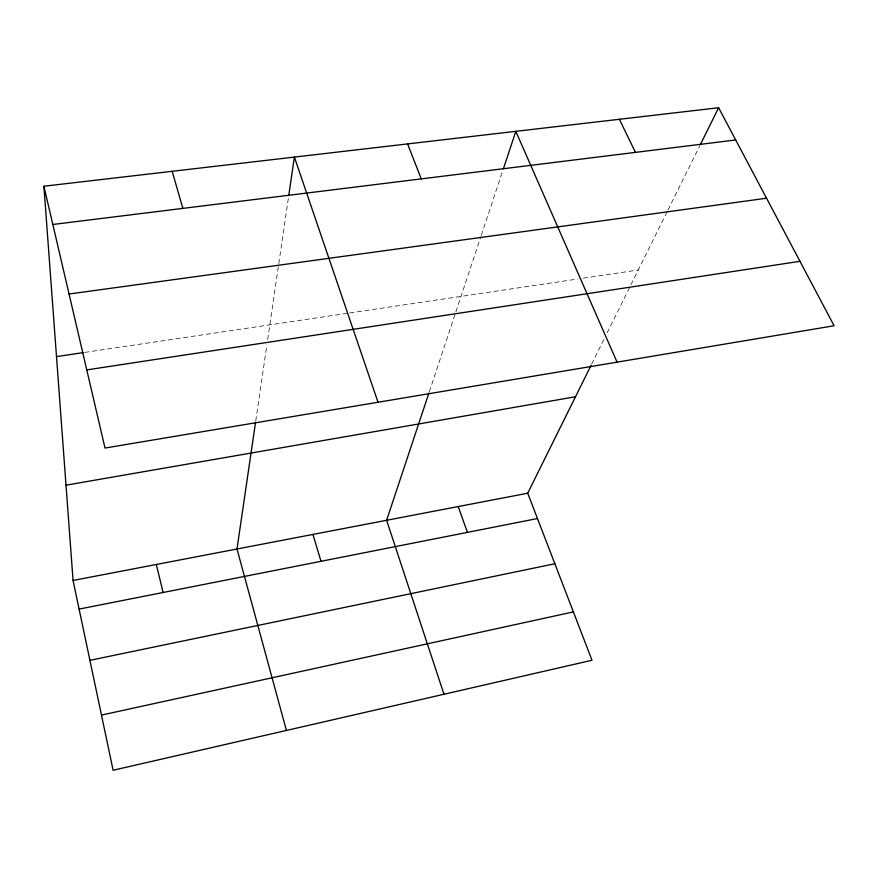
<?xml version="1.0" encoding="UTF-8"?>
<svg xmlns="http://www.w3.org/2000/svg" width="878" height="878" viewBox="0 0 878 878"><rect width="100%" height="100%" fill="white"/><g stroke="black" fill="none" stroke-linecap="round" stroke-linejoin="round"><path stroke-width="0.66" stroke-dasharray="4.39 3.29" d="M255.75 420.924L266.879 344.922M267.669 339.566L288.467 197.506M429.353 391.665L455.43 313.161M455.858 311.877L480.859 236.61M481.276 235.337L502.951 170.091M591.64 364.14L604.755 337.657M607.137 332.85L667.357 211.247M667.96 210.029L699.985 145.364M84.727 352.407L348.303 313.161M349.653 312.963L578.042 278.963M583.398 278.161L638.262 269.996"/><path stroke-width="1.32" d="M255.553 422.263L236.994 549.002L286.426 730.441M288.862 194.806L294.382 157.096L378.023 402.245M428.925 392.96L386.627 520.292L443.972 694.257M503.379 168.796L515.825 131.338L617.058 362.153M43.9 186.224L105.009 448.043L834.1 325.749L718.621 107.742L43.9 186.224L73.061 580.457L113.119 770.258L591.991 660.256L527.722 493.216L591.048 365.358M700.589 144.146L718.621 107.742M101.475 715.087L573.389 611.9M89.918 660.333L554.863 563.742M79.097 609.091L537.468 518.536M73.061 580.457L527.722 493.216M66.015 485.172L575.496 396.757M86.768 369.901L799.968 261.304M56.499 356.611L83.377 352.605M69.066 294.02L766.549 198.219M52.834 224.483L735.687 139.975M619.396 119.287L635.442 152.377M407.59 143.926L421.253 178.892M458.195 506.551L467.425 532.375M312.93 534.428L321.019 561.294M172.176 171.309L182.865 208.393M156.328 564.477L163.11 592.496"/></g></svg>
